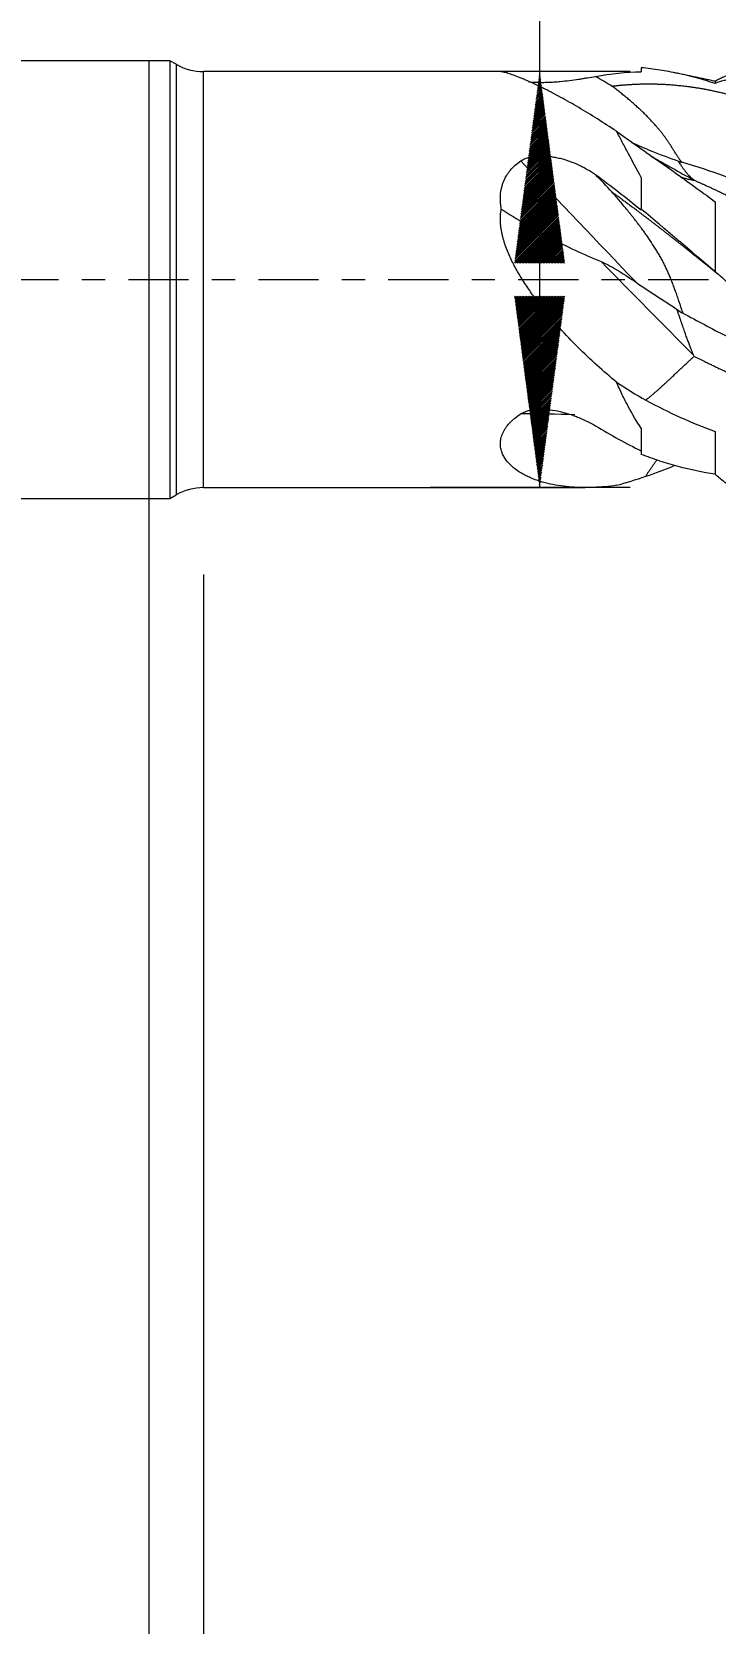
# Model space of a CAD drawing. Header units: millimetres. Extents: x -49 to 55, y -62 to 28.
# Drawn here: x -2.14 to 10.35, y -24.55 to 4.53 of the extents above; entities that cross this region are included whole.
import ezdxf

# ---------------------------------------------------------------- set-up
doc = ezdxf.new("R2010")
doc.units = ezdxf.units.MM
doc.linetypes.add('CENTER', pattern=[47.5, 22, -8.5, 8.5, -8.5])
for name, color, linetype in [('1', 4, 'Continuous'), ('SK1', 4, 'Continuous'), ('SK2', 7, 'Continuous'), ('SK4', 2, 'CENTER')]:
    doc.layers.add(name, color=color, linetype=linetype)
doc.styles.add('iso_b_vert', font='simplex.shx')
doc.dimstyles.get("Standard").update_dxf_attribs({"dimtxt": 0.18, "dimasz": 0.18, "dimexe": 0.18, "dimexo": 0.0625, "dimgap": 0.09, "dimtad": 1, "dimzin": 0, "dimdsep": 52, "dimtxsty": 'Standard', "dimcen": 0.09, "dimadec": 0, "dimazin": 0, "dimtfac": 1, "dimtdec": 4, "dimtofl": 0, "dimtmove": 0, "dimatfit": 3, "dimfxl": 1, "dimtolj": 1, "dimtzin": 0, "dimarcsym": 0})

# ---------------------------------------------------------------- blocks, each defined once
blk = doc.blocks.new('_U0')
at = {"layer": 'SK2', "lineweight": 13}
for p, q in [((0, -1.5875), (0, -45.142813)), ((37, -5.6375), (37, -45.142813)), ((37, -43.142813), (0, -43.142813))]:
    blk.add_line(p, q, dxfattribs=at)
at = {"layer": 'SK2', "lineweight": 18}
for points in [[(0, -43.142813), (3.499998, -42.682029), (3.500002, -43.603596)], [(37, -43.142813), (33.500002, -43.603596), (33.499998, -42.682029)]]:
    blk.add_solid(points, dxfattribs=at)
at = {"layer": 'SK2', "lineweight": 18, "insert": (16.595034, -42.110179), "char_height": 3.5, "attachment_point": 7, "line_spacing_factor": 1.084337, "style": 'iso_b_vert'}
blk.add_mtext('\\W0.6740;37', dxfattribs=at)
blk = doc.blocks.new('_U2')
at = {"layer": 'SK2', "lineweight": 13}
for p, q in [((0.997679, -5.3875), (0.997679, -38.142813)), ((37, -5.6375), (37, -38.142813)), ((37, -36.142813), (0.997679, -36.142813))]:
    blk.add_line(p, q, dxfattribs=at)
at = {"layer": 'SK2', "lineweight": 18}
for points in [[(0.997679, -36.142813), (4.497677, -35.682029), (4.497681, -36.603596)], [(37, -36.142813), (33.500002, -36.603596), (33.499998, -35.682029)]]:
    blk.add_solid(points, dxfattribs=at)
at = {"layer": 'SK2', "lineweight": 18, "insert": (17.093873, -35.110179), "char_height": 3.5, "attachment_point": 7, "line_spacing_factor": 1.084337, "style": 'iso_b_vert'}
blk.add_mtext('\\W0.6740;36', dxfattribs=at)

msp = doc.modelspace()

# ---------------------------------------------------------------- hatches: boundary and pattern name
at = {"layer": 'SK2', "lineweight": 13}
h = msp.add_hatch(dxfattribs=at)
h.set_pattern_fill('ANSI31', color=256, scale=0.0062, style=0)
h.paths.add_polyline_path([(7.142, 3.8), (7.602, 0.3), (6.681, 0.3)])
h = msp.add_hatch(dxfattribs=at)
h.set_pattern_fill('ANSI31', color=256, scale=0.0062, style=0)
h.paths.add_polyline_path([(7.142, -3.8), (6.681, -0.3), (7.602, -0.3)])

# ---------------------------------------------------------------- linework, layer by layer
at = {"layer": '1', "lineweight": 18}
for p, q in [((0, 4), (0, 0)), ((0.383, 4), (0, 4)), ((0.383, 4), (0.383, 0)), ((0.498, 3.934), (0.383, 4)), ((6.45, 3.8), (0.998, 3.8)), ((0, 0), (0, -4)), ((0.383, 0), (0.383, -4)), ((0, -4), (0.383, -4)), ((0.383, -4), (0.498, -3.934)), ((0.998, -3.8), (7.975, -3.8))]:
    msp.add_line(p, q, dxfattribs=at)
at = {"layer": '1', "lineweight": 13}
for p, q in [((0.498, 3.934), (0.498, 0)), ((0.998, 0), (0.998, 3.8)), ((0.498, 0), (0.498, -3.934)), ((0.998, -3.8), (0.998, 0))]:
    msp.add_line(p, q, dxfattribs=at)
at = {"layer": '1', "lineweight": 18}
for centre, start, end in [((0.998, 4.8), 240, 270), ((0.998, -4.8), 90, 120)]:
    msp.add_arc(centre, 1, start, end, dxfattribs=at)
at = {"layer": '1', "lineweight": 13}
for centre, major_axis, ratio, start_param, end_param in [((26.143, 2.141), (51.163, -50.326), 0.192362, -1.764453, -1.721198), ((26.143, 68.199), (7.378, -71.385), 0.722068, -0.474043, -0.458263), ((26.143, -5.421), (51.738, -49.734), 0.11818, -1.808116, -1.77376), ((26.143, -69.214), (33.762, -63.328), 0.625974, 2.796493, 2.816784)]:
    msp.add_ellipse(centre, major_axis=major_axis, ratio=ratio, start_param=start_param, end_param=end_param, dxfattribs=at)
at = {"layer": '1', "lineweight": 18}
for points, degree, knots in [([(8.548, 2.71), (8.429, 2.787), (8.312, 2.862), (8.082, 3.007), (7.969, 3.076), (7.747, 3.208), (7.637, 3.27), (7.475, 3.359), (7.422, 3.387), (7.343, 3.429), (7.317, 3.442), (7.265, 3.469), (7.239, 3.482), (7.162, 3.52), (7.112, 3.544), (7.014, 3.589), (6.967, 3.611), (6.898, 3.641), (6.875, 3.65), (6.83, 3.669), (6.809, 3.678), (6.745, 3.704), (6.704, 3.719), (6.629, 3.746), (6.594, 3.758), (6.532, 3.778), (6.505, 3.785), (6.477, 3.792), (6.471, 3.794), (6.462, 3.796), (6.448, 3.798), (6.438, 3.8), (6.432, 3.8), (6.432, 3.8), (6.431, 3.8)], 3, [0, 0, 0, 0, 0.132655, 0.132655, 0.265309, 0.265309, 0.397964, 0.397964, 0.464291, 0.464291, 0.497455, 0.497455, 0.530618, 0.530618, 0.596946, 0.596946, 0.663273, 0.663273, 0.696437, 0.696437, 0.7296, 0.7296, 0.795927, 0.795927, 0.862255, 0.862255, 0.928582, 0.928582, 0.945164, 0.945164, 0.961746, 0.994909, 0.994909, 1, 1, 1, 1]), ([(10.35, 3.583), (10.123, 3.657), (9.898, 3.718), (9.617, 3.778), (9.56, 3.789), (9.448, 3.81), (9.28, 3.839), (9.112, 3.86), (9, 3.871)], 3, [0, 0, 0, 0, 0.5, 0.5, 0.625, 0.625, 0.75, 1, 1, 1, 1]), ([(6.942, 3.614), (6.949, 3.613), (6.956, 3.613), (6.992, 3.609), (7.023, 3.607), (7.069, 3.605), (7.084, 3.605), (7.116, 3.604), (7.131, 3.604), (7.178, 3.603), (7.209, 3.604), (7.271, 3.605), (7.302, 3.606), (7.363, 3.609), (7.394, 3.611), (7.439, 3.614), (7.454, 3.615), (7.484, 3.618), (7.499, 3.619), (7.574, 3.626), (7.632, 3.632), (7.745, 3.646), (7.8, 3.654), (7.882, 3.666), (7.908, 3.67), (7.962, 3.679), (7.988, 3.683), (8.065, 3.695), (8.114, 3.704), (8.163, 3.712)], 3, [0, 0, 0, 0, 0.015541, 0.015541, 0.085859, 0.085859, 0.121018, 0.121018, 0.156178, 0.156178, 0.226496, 0.226496, 0.296815, 0.296815, 0.367133, 0.367133, 0.402292, 0.402292, 0.437452, 0.437452, 0.578089, 0.578089, 0.718726, 0.718726, 0.789044, 0.789044, 0.859363, 0.859363, 1, 1, 1, 1]), ([(8.463, 3.536), (8.657, 3.559), (8.9, 3.578), (9.215, 3.585), (9.578, 3.567), (10.014, 3.51), (10.305, 3.456), (10.62, 3.381), (10.935, 3.29), (11.25, 3.181), (11.565, 3.057), (11.88, 2.916), (12.195, 2.762), (12.486, 2.607), (12.801, 2.426), (13.116, 2.234), (13.431, 2.03), (13.721, 1.832), (14.036, 1.61), (14.351, 1.379), (14.642, 1.16), (14.957, 0.918), (15.241, 0.695), (15.452, 0.527), (15.59, 0.416), (15.68, 0.345), (15.697, 0.331)], 5, [0, 0, 0, 0, 0, 0, 0.133991, 0.167489, 0.217735, 0.251233, 0.30148, 0.334978, 0.385224, 0.435471, 0.468969, 0.519215, 0.552713, 0.60296, 0.636457, 0.686704, 0.736951, 0.770448, 0.803946, 0.854193, 0.904439, 0.937937, 0.988184, 1, 1, 1, 1, 1, 1]), ([(9.735, 2.146), (9.732, 2.15), (9.726, 2.158), (9.718, 2.17), (9.709, 2.182), (9.7, 2.196), (9.691, 2.209), (9.674, 2.235), (9.649, 2.273), (9.616, 2.325), (9.583, 2.377), (9.55, 2.429), (9.517, 2.479), (9.484, 2.529), (9.451, 2.577), (9.418, 2.623), (9.383, 2.67), (9.345, 2.718), (9.303, 2.768), (9.259, 2.819), (9.212, 2.871), (9.163, 2.924), (9.111, 2.977), (9.057, 3.031), (9.001, 3.086), (8.941, 3.14), (8.88, 3.196), (8.816, 3.252), (8.75, 3.308), (8.682, 3.364), (8.611, 3.421), (8.538, 3.479), (8.488, 3.517), (8.463, 3.536)], 3, [0, 0, 0, 0, 0.010359, 0.020902, 0.031628, 0.042538, 0.053631, 0.064907, 0.105071, 0.143841, 0.18122, 0.217213, 0.251823, 0.285057, 0.316921, 0.347423, 0.376571, 0.4093, 0.442821, 0.477145, 0.512281, 0.548237, 0.585023, 0.622646, 0.661113, 0.700432, 0.740608, 0.781648, 0.823558, 0.866343, 0.910009, 0.954559, 1, 1, 1, 1]), ([(11, 3.635), (10.944, 3.647), (10.888, 3.656), (10.777, 3.665), (10.723, 3.665), (10.641, 3.659), (10.614, 3.656), (10.561, 3.648), (10.534, 3.642), (10.454, 3.623), (10.402, 3.605), (10.35, 3.583)], 3, [0, 0, 0, 0, 0.25, 0.25, 0.5, 0.5, 0.625, 0.625, 0.75, 0.75, 1, 1, 1, 1]), ([(10.35, 3.623), (10.35, 3.623), (10.35, 3.616), (10.35, 3.596), (10.35, 3.583)], 3, [0, 0, 0, 0, 0.506515, 1, 1, 1, 1]), ([(9, 1.867), (8.916, 2.02), (8.836, 2.167), (8.723, 2.378), (8.686, 2.447), (8.615, 2.581), (8.581, 2.646), (8.548, 2.71)], 3, [0, 0, 0, 0, 0.5, 0.5, 0.75, 0.75, 1, 1, 1, 1]), ([(8.821, 2.508), (8.943, 2.452), (9.066, 2.399), (9.352, 2.283), (9.515, 2.222), (9.68, 2.165)], 3, [0, 0, 0, 0, 0.434209, 0.434209, 1, 1, 1, 1]), ([(9.084, 2.33), (9.293, 2.184), (9.503, 2.035), (9.924, 1.733), (10.136, 1.579), (10.35, 1.424)], 3, [0, 0, 0, 0, 0.5, 0.5, 1, 1, 1, 1]), ([(6.441, 1.289), (6.438, 1.31), (6.434, 1.332), (6.429, 1.375), (6.427, 1.396), (6.424, 1.461), (6.424, 1.503), (6.429, 1.587), (6.435, 1.628), (6.446, 1.679), (6.449, 1.689), (6.454, 1.71), (6.463, 1.74), (6.486, 1.808), (6.514, 1.863), (6.546, 1.916), (6.557, 1.933), (6.582, 1.967), (6.595, 1.983), (6.635, 2.031), (6.664, 2.061), (6.727, 2.117), (6.761, 2.144), (6.797, 2.168)], 3, [0, 0, 0, 0, 0.0625, 0.0625, 0.125, 0.125, 0.25, 0.25, 0.375, 0.375, 0.40625, 0.40625, 0.4375, 0.5, 0.625, 0.625, 0.6875, 0.6875, 0.75, 0.75, 0.875, 0.875, 1, 1, 1, 1]), ([(6.797, 2.168), (6.809, 2.177), (6.821, 2.184), (6.847, 2.198), (6.875, 2.211), (6.903, 2.221), (6.932, 2.231), (6.947, 2.235), (6.992, 2.245), (7.023, 2.251), (7.069, 2.256), (7.084, 2.257), (7.115, 2.259), (7.131, 2.26), (7.178, 2.261), (7.209, 2.26), (7.271, 2.257), (7.302, 2.254), (7.363, 2.246), (7.393, 2.242), (7.454, 2.23), (7.484, 2.224), (7.574, 2.202), (7.632, 2.184), (7.745, 2.144), (7.8, 2.121), (7.881, 2.084), (7.908, 2.071), (7.961, 2.044), (7.987, 2.029), (8.064, 1.985), (8.114, 1.954), (8.163, 1.921)], 3, [0, 0, 0, 0, 0.03125, 0.03125, 0.0625, 0.09375, 0.09375, 0.125, 0.125, 0.1875, 0.1875, 0.21875, 0.21875, 0.25, 0.25, 0.3125, 0.3125, 0.375, 0.375, 0.4375, 0.4375, 0.5, 0.5, 0.625, 0.625, 0.75, 0.75, 0.8125, 0.8125, 0.875, 0.875, 1, 1, 1, 1]), ([(9.957, 1.822), (9.954, 1.825), (9.948, 1.83), (9.939, 1.837), (9.929, 1.846), (9.918, 1.855), (9.907, 1.865), (9.896, 1.876), (9.884, 1.888), (9.871, 1.901), (9.858, 1.916), (9.845, 1.931), (9.831, 1.947), (9.816, 1.965), (9.801, 1.984), (9.785, 2.005), (9.769, 2.026), (9.753, 2.05), (9.736, 2.075), (9.718, 2.102), (9.7, 2.131), (9.688, 2.152), (9.681, 2.163), (9.681, 2.163)], 3, [0, 0, 0, 0, 0.026389, 0.055235, 0.08654, 0.120306, 0.156533, 0.195223, 0.236375, 0.279991, 0.32607, 0.374613, 0.425619, 0.47909, 0.535024, 0.593421, 0.65428, 0.717602, 0.783385, 0.851629, 0.922332, 0.995492, 1, 1, 1, 1]), ([(9.733, 2.149), (9.998, 2.074), (10.262, 1.988), (10.657, 1.844), (10.855, 1.768), (11.054, 1.687), (11.186, 1.632), (11.252, 1.603), (11.583, 1.46), (11.846, 1.337), (12.242, 1.143), (12.44, 1.044), (12.639, 0.941), (12.771, 0.872), (12.837, 0.838), (13.431, 0.523), (13.952, 0.23), (14.736, -0.209), (14.998, -0.356), (15.392, -0.572), (15.524, -0.644), (15.722, -0.75), (15.788, -0.785), (15.92, -0.855), (16.251, -1.029), (16.58, -1.194), (16.976, -1.382), (17.108, -1.443), (17.373, -1.561), (17.505, -1.618), (17.855, -1.763), (18.072, -1.847), (18.289, -1.924)], 3, [0, 0, 0, 0, 0.092392, 0.092392, 0.138587, 0.161685, 0.161685, 0.184783, 0.184783, 0.277175, 0.277175, 0.32337, 0.346468, 0.346468, 0.369566, 0.369566, 0.554349, 0.554349, 0.646741, 0.646741, 0.692937, 0.692937, 0.716035, 0.716035, 0.739132, 0.831524, 0.831524, 0.87772, 0.87772, 0.923916, 0.923916, 1, 1, 1, 1]), ([(9, 1.867), (9, 1.839), (9, 1.679), (9, 1.486), (9, 1.316), (9, 1.288)], 3, [0, 0, 0, 0, 0.154551, 0.862941, 1, 1, 1, 1]), ([(9.725, 1.876), (9.734, 1.872), (9.754, 1.865), (9.786, 1.856), (9.819, 1.846), (9.853, 1.838), (9.887, 1.83), (9.923, 1.823), (9.947, 1.819), (9.959, 1.817)], 3, [0, 0, 0, 0, 0.126131, 0.265506, 0.407388, 0.551778, 0.698676, 0.848083, 1, 1, 1, 1]), ([(9.958, 1.82), (10.152, 1.735), (10.394, 1.625), (10.709, 1.472), (11.073, 1.286), (11.509, 1.05), (11.8, 0.888), (12.115, 0.709), (12.429, 0.526), (12.744, 0.34), (13.059, 0.152), (13.374, -0.036), (13.689, -0.224), (13.98, -0.397), (14.295, -0.582), (14.61, -0.765), (14.925, -0.943), (15.216, -1.103), (15.531, -1.272), (15.846, -1.434), (16.137, -1.577), (16.452, -1.725), (16.791, -1.874), (17.106, -2.003), (17.397, -2.113), (17.712, -2.221), (18.027, -2.319), (18.317, -2.399), (18.604, -2.468), (18.842, -2.516), (19.008, -2.545), (19.1, -2.56), (19.145, -2.566)], 5, [0, 0, 0, 0, 0, 0, 0.105501, 0.131877, 0.17144, 0.197815, 0.237378, 0.263753, 0.303316, 0.342879, 0.369255, 0.408818, 0.435193, 0.474756, 0.501132, 0.540695, 0.580258, 0.606633, 0.633008, 0.672571, 0.712134, 0.73851, 0.778073, 0.817636, 0.844011, 0.870386, 0.909949, 0.949512, 0.975888, 1, 1, 1, 1, 1, 1]), ([(9.761, -0.612), (9.758, -0.603), (9.752, -0.584), (9.742, -0.556), (9.732, -0.527), (9.723, -0.498), (9.713, -0.468), (9.703, -0.437), (9.692, -0.406), (9.675, -0.352), (9.649, -0.278), (9.616, -0.185), (9.583, -0.096), (9.55, -0.011), (9.517, 0.069), (9.484, 0.145), (9.451, 0.217), (9.418, 0.284), (9.383, 0.352), (9.345, 0.421), (9.303, 0.493), (9.259, 0.565), (9.212, 0.639), (9.163, 0.713), (9.111, 0.788), (9.057, 0.865), (9.001, 0.942), (8.941, 1.02), (8.88, 1.099), (8.816, 1.18), (8.75, 1.262), (8.682, 1.345), (8.611, 1.429), (8.538, 1.515), (8.488, 1.572), (8.463, 1.601)], 3, [0, 0, 0, 0, 0.010876, 0.021985, 0.033328, 0.044904, 0.056714, 0.068757, 0.081034, 0.093544, 0.132479, 0.170061, 0.206296, 0.241185, 0.274736, 0.306952, 0.33784, 0.367408, 0.395663, 0.42739, 0.459885, 0.493157, 0.527217, 0.562072, 0.597732, 0.634202, 0.671491, 0.709606, 0.748552, 0.788335, 0.828962, 0.870437, 0.912765, 0.955951, 1, 1, 1, 1]), ([(8.463, 1.601), (8.657, 1.462), (8.9, 1.282), (9.215, 1.043), (9.578, 0.759), (9.965, 0.451), (10.158, 0.296), (10.302, 0.18), (10.374, 0.122), (10.397, 0.104)], 5, [0, 0, 0, 0, 0, 0, 0.501231, 0.626539, 0.814501, 0.939809, 1, 1, 1, 1, 1, 1]), ([(8.548, -1.872), (8.426, -1.774), (8.307, -1.671), (8.072, -1.459), (7.956, -1.35), (7.728, -1.122), (7.616, -1.005), (7.452, -0.822), (7.397, -0.76), (7.317, -0.664), (7.29, -0.632), (7.237, -0.568), (7.211, -0.535), (7.133, -0.437), (7.082, -0.37), (6.983, -0.235), (6.935, -0.166), (6.842, -0.026), (6.797, 0.046), (6.712, 0.191), (6.672, 0.264), (6.599, 0.414), (6.565, 0.49), (6.521, 0.607), (6.507, 0.646), (6.489, 0.706), (6.483, 0.726), (6.472, 0.766), (6.466, 0.786), (6.443, 0.886), (6.43, 0.967), (6.425, 1.068), (6.424, 1.089), (6.424, 1.129), (6.425, 1.15), (6.429, 1.21), (6.434, 1.25), (6.441, 1.289)], 3, [0, 0, 0, 0, 0.125, 0.125, 0.25, 0.25, 0.375, 0.375, 0.4375, 0.4375, 0.46875, 0.46875, 0.5, 0.5, 0.5625, 0.5625, 0.625, 0.625, 0.6875, 0.6875, 0.75, 0.75, 0.8125, 0.8125, 0.84375, 0.84375, 0.859375, 0.859375, 0.875, 0.875, 0.9375, 0.9375, 0.953125, 0.953125, 0.96875, 0.96875, 1, 1, 1, 1]), ([(6.441, 1.289), (6.586, 1.195), (6.732, 1.105), (7.028, 0.93), (7.178, 0.847), (7.482, 0.686), (7.635, 0.61), (7.947, 0.464), (8.106, 0.395), (8.266, 0.329)], 3, [0, 0, 0, 0, 0.25, 0.25, 0.5, 0.5, 0.75, 0.75, 1, 1, 1, 1]), ([(10.35, 0.146), (10.123, 0.335), (9.898, 0.526), (9.617, 0.765), (9.56, 0.813), (9.448, 0.908), (9.28, 1.051), (9.112, 1.194), (9, 1.288)], 3, [0, 0, 0, 0, 0.5, 0.5, 0.625, 0.625, 0.75, 1, 1, 1, 1]), ([(10.35, 1.424), (10.35, 1.364), (10.35, 1.173), (10.35, 0.838), (10.35, 0.469), (10.35, 0.235), (10.35, 0.146)], 3, [0, 0, 0, 0, 0.152754, 0.47691, 0.801065, 1, 1, 1, 1]), ([(8.266, 0.329), (8.295, 0.317), (8.322, 0.304), (8.377, 0.277), (8.405, 0.263), (8.486, 0.219), (8.539, 0.187), (8.645, 0.123), (8.697, 0.089), (8.802, 0.021), (8.854, -0.014), (8.905, -0.049)], 3, [0, 0, 0, 0, 0.125, 0.125, 0.25, 0.25, 0.5, 0.5, 0.75, 0.75, 1, 1, 1, 1]), ([(11, -0.465), (10.944, -0.411), (10.888, -0.357), (10.777, -0.25), (10.723, -0.197), (10.641, -0.12), (10.614, -0.094), (10.561, -0.043), (10.534, -0.018), (10.454, 0.055), (10.402, 0.102), (10.35, 0.146)], 3, [0, 0, 0, 0, 0.25, 0.25, 0.5, 0.5, 0.625, 0.625, 0.75, 0.75, 1, 1, 1, 1]), ([(8.905, -0.049), (9.027, -0.133), (9.151, -0.215), (9.4, -0.379), (9.526, -0.461), (9.652, -0.543)], 3, [0, 0, 0, 0, 0.5, 0.5, 1, 1, 1, 1]), ([(9.957, -1.384), (9.954, -1.378), (9.947, -1.363), (9.938, -1.34), (9.927, -1.315), (9.916, -1.287), (9.904, -1.258), (9.892, -1.226), (9.879, -1.193), (9.866, -1.157), (9.852, -1.119), (9.837, -1.079), (9.822, -1.037), (9.807, -0.992), (9.79, -0.946), (9.774, -0.898), (9.756, -0.848), (9.739, -0.796), (9.72, -0.742), (9.701, -0.686), (9.684, -0.634), (9.667, -0.587), (9.657, -0.559), (9.652, -0.545)], 3, [0, 0, 0, 0, 0.025075, 0.052602, 0.082583, 0.115019, 0.149912, 0.187261, 0.227068, 0.269333, 0.314056, 0.361237, 0.410877, 0.462975, 0.51753, 0.574543, 0.634013, 0.695939, 0.76032, 0.827154, 0.896442, 0.948623, 1, 1, 1, 1]), ([(9.759, -0.61), (10.023, -0.754), (10.286, -0.894), (10.681, -1.096), (10.878, -1.195), (11.076, -1.29), (11.208, -1.353), (11.274, -1.384), (11.84, -1.646), (12.333, -1.847), (12.827, -2.011)], 3, [0, 0, 0, 0, 0.256673, 0.256673, 0.38501, 0.449179, 0.449179, 0.513347, 0.513347, 1, 1, 1, 1]), ([(9.081, -2.201), (9.086, -2.197), (9.094, -2.191), (9.108, -2.18), (9.121, -2.169), (9.135, -2.158), (9.149, -2.147), (9.164, -2.135), (9.178, -2.123), (9.193, -2.111), (9.208, -2.098), (9.224, -2.085), (9.239, -2.071), (9.255, -2.057), (9.271, -2.043), (9.288, -2.029), (9.305, -2.014), (9.322, -1.998), (9.339, -1.983), (9.357, -1.967), (9.375, -1.95), (9.393, -1.934), (9.412, -1.916), (9.432, -1.898), (9.453, -1.878), (9.477, -1.856), (9.501, -1.833), (9.526, -1.81), (9.552, -1.786), (9.578, -1.761), (9.605, -1.736), (9.633, -1.709), (9.662, -1.682), (9.692, -1.655), (9.722, -1.626), (9.754, -1.597), (9.786, -1.567), (9.819, -1.536), (9.853, -1.505), (9.887, -1.473), (9.923, -1.44), (9.947, -1.418), (9.959, -1.407)], 3, [0, 0, 0, 0, 0.017273, 0.034771, 0.052495, 0.070446, 0.088624, 0.107029, 0.125662, 0.144524, 0.163614, 0.182933, 0.202482, 0.22226, 0.242269, 0.262508, 0.282979, 0.30368, 0.324613, 0.345778, 0.367175, 0.388805, 0.410667, 0.432762, 0.459146, 0.486131, 0.513719, 0.54191, 0.570704, 0.600101, 0.630102, 0.660706, 0.691915, 0.723727, 0.756144, 0.789166, 0.822792, 0.857023, 0.89186, 0.927301, 0.963348, 1, 1, 1, 1]), ([(9.958, -1.396), (10.152, -1.494), (10.394, -1.613), (10.709, -1.76), (11.073, -1.917), (11.509, -2.086), (11.8, -2.189), (12.115, -2.291), (12.429, -2.381), (12.744, -2.458), (13.039, -2.52), (13.285, -2.561), (13.458, -2.586), (13.558, -2.598), (13.611, -2.604)], 5, [0, 0, 0, 0, 0, 0, 0.26535, 0.331688, 0.431195, 0.497532, 0.597039, 0.663376, 0.762883, 0.862389, 0.928727, 1, 1, 1, 1, 1, 1]), ([(9, -2.714), (8.916, -2.59), (8.836, -2.459), (8.723, -2.249), (8.686, -2.177), (8.615, -2.028), (8.581, -1.951), (8.548, -1.872)], 3, [0, 0, 0, 0, 0.5, 0.5, 0.75, 0.75, 1, 1, 1, 1]), ([(9.084, -2.202), (9.293, -2.316), (9.503, -2.421), (9.924, -2.612), (10.136, -2.699), (10.35, -2.776)], 3, [0, 0, 0, 0, 0.5, 0.5, 1, 1, 1, 1]), ([(8.548, -3.758), (8.405, -3.778), (8.265, -3.791), (7.991, -3.802), (7.856, -3.801), (7.658, -3.786), (7.593, -3.779), (7.463, -3.761), (7.399, -3.749), (7.305, -3.728), (7.273, -3.721), (7.212, -3.704), (7.181, -3.696), (7.09, -3.667), (7.032, -3.646), (6.946, -3.609), (6.918, -3.596), (6.864, -3.568), (6.837, -3.554), (6.759, -3.508), (6.71, -3.474), (6.62, -3.4), (6.579, -3.36), (6.526, -3.293), (6.51, -3.269), (6.488, -3.232), (6.481, -3.219), (6.468, -3.194), (6.462, -3.18), (6.447, -3.14), (6.438, -3.112), (6.427, -3.055), (6.424, -3.025), (6.424, -2.979), (6.425, -2.963), (6.429, -2.932), (6.431, -2.916), (6.442, -2.869), (6.452, -2.837), (6.474, -2.789), (6.482, -2.773), (6.495, -2.749), (6.5, -2.741), (6.51, -2.725), (6.536, -2.685), (6.567, -2.647), (6.609, -2.602), (6.624, -2.588), (6.655, -2.559), (6.671, -2.545), (6.722, -2.504), (6.758, -2.478), (6.797, -2.453)], 3, [0, 0, 0, 0, 0.125, 0.125, 0.25, 0.25, 0.3125, 0.3125, 0.375, 0.375, 0.40625, 0.40625, 0.4375, 0.4375, 0.5, 0.5, 0.53125, 0.53125, 0.5625, 0.5625, 0.625, 0.625, 0.6875, 0.6875, 0.71875, 0.71875, 0.734375, 0.734375, 0.75, 0.75, 0.78125, 0.78125, 0.8125, 0.8125, 0.828125, 0.828125, 0.84375, 0.84375, 0.875, 0.875, 0.890625, 0.890625, 0.898437, 0.898437, 0.90625, 0.9375, 0.9375, 0.953125, 0.953125, 0.96875, 0.96875, 1, 1, 1, 1]), ([(6.797, -2.453), (6.809, -2.445), (6.821, -2.438), (6.847, -2.425), (6.861, -2.419), (6.903, -2.402), (6.932, -2.394), (6.977, -2.384), (6.992, -2.381), (7.023, -2.375), (7.038, -2.373), (7.085, -2.368), (7.116, -2.366), (7.178, -2.365), (7.209, -2.365), (7.256, -2.368), (7.271, -2.369), (7.302, -2.372), (7.318, -2.374), (7.395, -2.383), (7.455, -2.394), (7.574, -2.422), (7.632, -2.438), (7.717, -2.467), (7.746, -2.477), (7.801, -2.497), (7.829, -2.508), (7.91, -2.542), (7.963, -2.566), (8.065, -2.616), (8.114, -2.643), (8.163, -2.67)], 3, [0, 0, 0, 0, 0.03125, 0.03125, 0.0625, 0.0625, 0.125, 0.125, 0.15625, 0.15625, 0.1875, 0.1875, 0.25, 0.25, 0.3125, 0.3125, 0.34375, 0.34375, 0.375, 0.375, 0.5, 0.5, 0.625, 0.625, 0.6875, 0.6875, 0.75, 0.75, 0.875, 0.875, 1, 1, 1, 1]), ([(9, -2.714), (9, -2.74), (9, -2.887), (9, -3.048), (9, -3.173), (9, -3.193)], 3, [0, 0, 0, 0, 0.154551, 0.862941, 1, 1, 1, 1]), ([(10.35, -2.776), (10.35, -2.825), (10.35, -2.976), (10.35, -3.205), (10.35, -3.41), (10.35, -3.518), (10.35, -3.555)], 3, [0, 0, 0, 0, 0.152754, 0.47691, 0.801065, 1, 1, 1, 1]), ([(10.35, -3.555), (10.123, -3.522), (9.898, -3.475), (9.617, -3.399), (9.56, -3.383), (9.448, -3.35), (9.28, -3.297), (9.112, -3.236), (9, -3.193)], 3, [0, 0, 0, 0, 0.5, 0.5, 0.625, 0.625, 0.75, 1, 1, 1, 1]), ([(9.081, -3.592), (9.086, -3.585), (9.094, -3.571), (9.108, -3.551), (9.121, -3.53), (9.135, -3.509), (9.149, -3.488), (9.164, -3.467), (9.178, -3.445), (9.193, -3.423), (9.208, -3.402), (9.224, -3.38), (9.239, -3.358), (9.255, -3.336), (9.271, -3.313), (9.283, -3.298), (9.289, -3.289), (9.289, -3.289)], 3, [0, 0, 0, 0, 0.065265, 0.131382, 0.198353, 0.26618, 0.334865, 0.404409, 0.474813, 0.546081, 0.618213, 0.69121, 0.765075, 0.839808, 0.915411, 0.991885, 1, 1, 1, 1]), ([(11, -3.958), (10.944, -3.94), (10.888, -3.918), (10.777, -3.865), (10.723, -3.835), (10.641, -3.785), (10.614, -3.767), (10.561, -3.729), (10.534, -3.71), (10.454, -3.648), (10.402, -3.604), (10.35, -3.555)], 3, [0, 0, 0, 0, 0.25, 0.25, 0.5, 0.5, 0.625, 0.625, 0.75, 0.75, 1, 1, 1, 1])]:
    msp.add_open_spline(points, degree=degree, knots=knots, dxfattribs=at)
for points, degree in [([(8.163, 3.712), (8.442, 3.763), (8.721, 3.792), (9, 3.799)], 3), ([(9, 3.871), (9, 3.847), (9, 3.823), (9, 3.799)], 3), ([(11, 3.822), (10.652, 3.797), (10.35, 3.623)], 2), ([(8.463, 3.536), (8.363, 3.594), (8.263, 3.653), (8.163, 3.712)], 3), ([(10.35, 3.623), (9.612, 3.779)], 1), ([(8.548, 2.71), (8.722, 2.585), (8.899, 2.459), (9.081, 2.332)], 3), ([(9.682, 2.162), (9.7, 2.156), (9.718, 2.15), (9.736, 2.144)], 3), ([(8.463, 1.601), (8.363, 1.708), (8.263, 1.814), (8.163, 1.921)], 3), ([(8.163, 1.921), (8.442, 1.715), (8.721, 1.498), (9, 1.272)], 3), ([(9, 1.288), (9, 1.284), (9, 1.278), (9, 1.272)], 3), ([(9.653, -0.547), (9.688, -0.571), (9.725, -0.594), (9.762, -0.614)], 3), ([(8.548, -1.872), (8.722, -1.991), (8.899, -2.101), (9.081, -2.201)], 3), ([(8.163, -2.67), (8.442, -2.84), (8.721, -2.994), (9, -3.129)], 3), ([(9.084, -3.592), (9.257, -3.533), (9.43, -3.468), (9.603, -3.398)], 3), ([(8.548, -3.758), (8.722, -3.711), (8.899, -3.655), (9.081, -3.593)], 3)]:
    msp.add_open_spline(points, degree=degree, dxfattribs=at)
at = {"layer": 'SK1', "lineweight": 18}
for p, q in [((0, 4), (-14.15, 4)), ((0, 4), (0, 0)), ((0, 0), (0, -4)), ((-35.4, -4), (0, -4))]:
    msp.add_line(p, q, dxfattribs=at)
at = {"layer": 'SK2', "lineweight": 13}
for p, q in [((7.142, -3.8), (7.142, 28.149)), ((8.798, 3.8), (5.142, 3.8)), ((8.798, -3.8), (5.142, -3.8))]:
    msp.add_line(p, q, dxfattribs=at)
at = {"layer": 'SK4', "lineweight": 18, "ltscale": 0.05}
msp.add_line((-36, 0), (37, 0), dxfattribs=at)

# ---------------------------------------------------------------- dimensions: what is measured, and where the dimension line sits
at = {"layer": 'SK2', "lineweight": 18}
for base, p2, picture, middle in [((0, -43.143), (0, 0), '_U0', (18.5, -43.143)), ((0.998, -36.143), (0.998, -3.8), '_U2', (18.999, -36.143))]:
    dim = msp.add_linear_dim(base=base, p1=(37, -4.05), p2=p2, dimstyle='Standard', override={"dimtxt": 3.5, "dimasz": 3.5, "dimexe": 2, "dimexo": 1.5875, "dimgap": 1.75, "dimtad": 1, "dimtih": 1, "dimtoh": 0, "dimdec": 2, "dimlfac": 1, "dimzin": 8, "dimdsep": 46, "dimlunit": 2, "dimpost": '<>', "dimtxsty": 'iso_b_vert', "dimsah": 1, "dimse1": 0, "dimse2": 0, "dimsd1": 0, "dimsd2": 0, "dimclrd": 2, "dimclre": 2, "dimclrt": 2, "dimtol": 0, "dimtm": -0.1, "dimtfac": 1, "dimtdec": 2, "dimtofl": 1, "dimtmove": 0, "dimtzin": 8, "dimlwd": 13, "dimlwe": 13}, dxfattribs=at)
    dim.commit()
    dim.dimension.update_dxf_attribs({"geometry": picture, "text_midpoint": middle})

doc.saveas('drawing.dxf')
